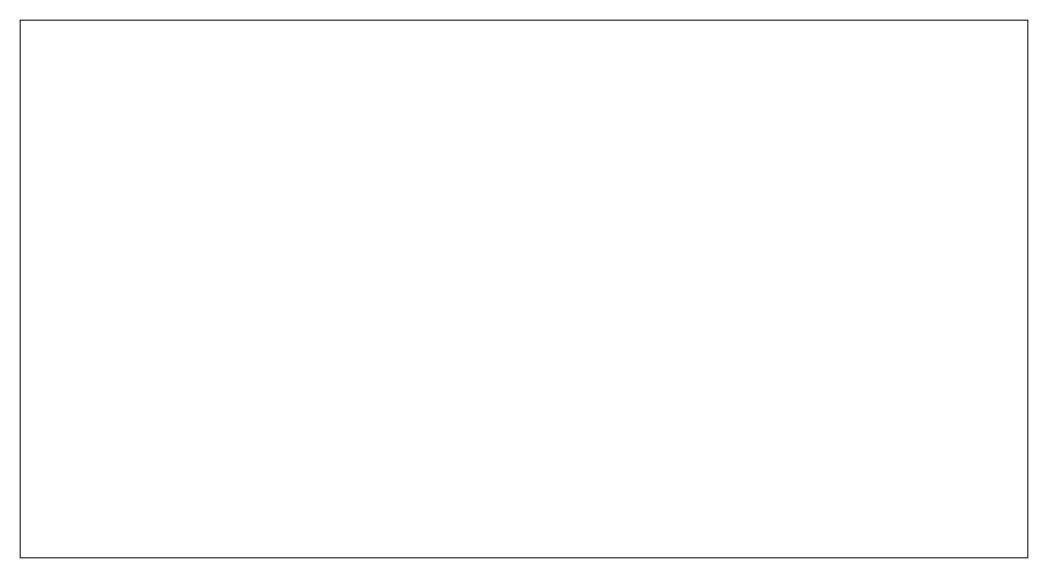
# Model space of a CAD drawing. Header units: millimetres. Extents: x 7.5 to 22.5, y 12 to 20.
import ezdxf

# ---------------------------------------------------------------- set-up
doc = ezdxf.new("R2010")
doc.units = ezdxf.units.MM

msp = doc.modelspace()

# ---------------------------------------------------------------- linework, layer by layer
at = {"color": 7, "linetype": 'Continuous', "lineweight": 15}
for p, q in [((7.5, 12), (7.5, 20)), ((7.5, 20), (22.5, 20)), ((22.5, 20), (22.5, 12)), ((22.5, 12), (7.5, 12))]:
    msp.add_line(p, q, dxfattribs=at)

doc.saveas('drawing.dxf')
